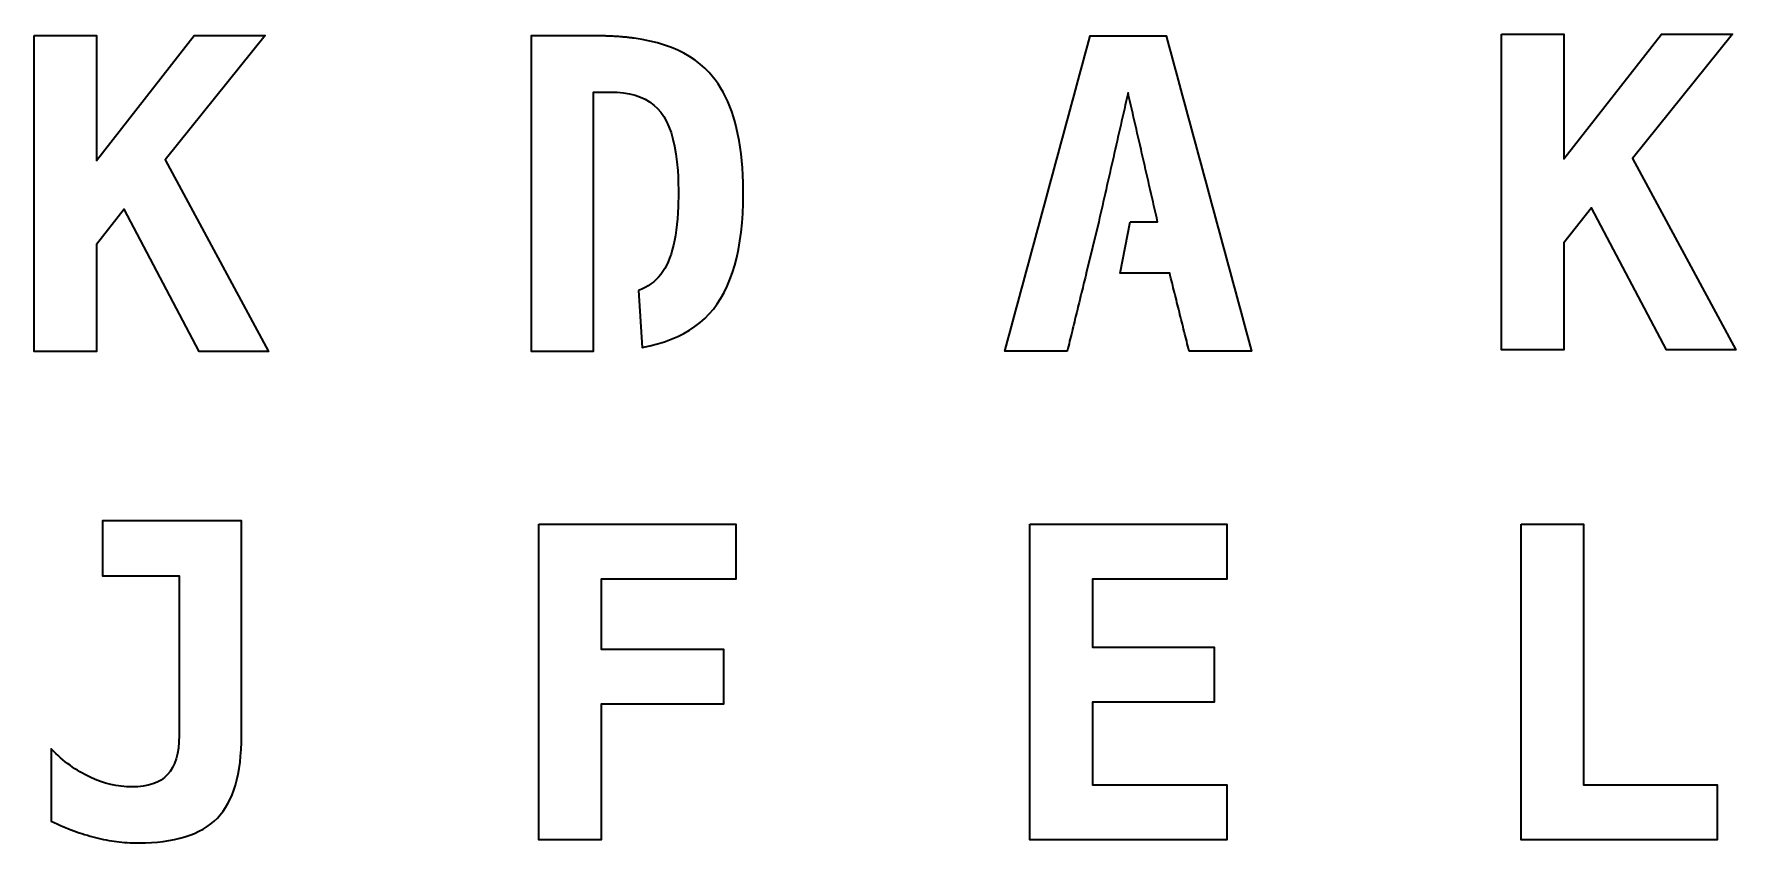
# Model space of a CAD drawing. Header units: inches. Extents: x 0 to 900, y -600 to 85.
# Drawn here: x 165.5 to 234.8, y -516.5 to -483.5 of the extents above; entities that cross this region are included whole.
import ezdxf

# ---------------------------------------------------------------- set-up
doc = ezdxf.new("R2010")
doc.units = ezdxf.units.IN
doc.header["$MEASUREMENT"] = 0
doc.layers.add('01_SNIJLIJNEN', color=7, linetype='Continuous')

msp = doc.modelspace()

# ---------------------------------------------------------------- linework, layer by layer
at = {"layer": '01_SNIJLIJNEN', "color": 5, "lineweight": 35, "true_color": 0x0000ff}
for points in [[(165.536, -483.598), (168.077, -483.598), (168.077, -488.679), (172.056, -483.598), (174.932, -483.598), (170.876, -488.662), (175.079, -496.457), (172.254, -496.457), (169.205, -490.669), (168.077, -492.099), (168.077, -496.457), (165.536, -496.457), (165.536, -483.598)], [(210.121, -491.183), (210.196, -491.183), (210.271, -491.183), (210.346, -491.183), (210.421, -491.183), (210.495, -491.183), (210.57, -491.183), (210.645, -491.183), (210.72, -491.183), (210.795, -491.183), (210.87, -491.183), (210.945, -491.183), (211.02, -491.183), (211.095, -491.183), (211.17, -491.183), (211.244, -491.183), (211.207, -491.019), (211.169, -490.855), (211.132, -490.691), (211.094, -490.527), (211.057, -490.363), (211.019, -490.199), (210.981, -490.035), (210.944, -489.871), (210.906, -489.706), (210.869, -489.542), (210.831, -489.378), (210.793, -489.214), (210.756, -489.05), (210.718, -488.886), (210.681, -488.722), (210.643, -488.558), (210.606, -488.394), (210.568, -488.23), (210.53, -488.066), (210.493, -487.902), (210.455, -487.738), (210.418, -487.574), (210.38, -487.41), (210.342, -487.246), (210.305, -487.082), (210.267, -486.918), (210.23, -486.754), (210.192, -486.59), (210.154, -486.426), (210.117, -486.262), (210.079, -486.098), (210.042, -485.934), (210.004, -486.098), (209.967, -486.262), (209.93, -486.426), (209.892, -486.59), (209.855, -486.754), (209.818, -486.918), (209.78, -487.082), (209.743, -487.246), (209.706, -487.41), (209.669, -487.574), (209.631, -487.738), (209.594, -487.902), (209.557, -488.066), (209.519, -488.23), (209.482, -488.394), (209.445, -488.558), (209.407, -488.722), (209.37, -488.886), (209.333, -489.05), (209.295, -489.214), (209.258, -489.378), (209.221, -489.542), (209.183, -489.706), (209.146, -489.871), (209.109, -490.035), (209.071, -490.199), (209.034, -490.363), (208.997, -490.527), (208.96, -490.691), (208.922, -490.855), (208.885, -491.019), (208.848, -491.183), (208.341, -493.27), (208.317, -493.37), (208.292, -493.469), (208.268, -493.568), (208.244, -493.667), (208.22, -493.766), (208.196, -493.865), (208.172, -493.964), (208.147, -494.063), (208.123, -494.162), (208.099, -494.261), (208.075, -494.36), (208.051, -494.459), (208.027, -494.558), (208.002, -494.657), (207.978, -494.756), (207.954, -494.856), (207.93, -494.955), (207.906, -495.054), (207.882, -495.153), (207.857, -495.252), (207.833, -495.351), (207.809, -495.45), (207.785, -495.549), (207.761, -495.648), (207.737, -495.747), (207.712, -495.846), (207.688, -495.945), (207.664, -496.044), (207.64, -496.143), (207.616, -496.242), (207.592, -496.342), (207.567, -496.441), (207.488, -496.441), (207.409, -496.441), (207.33, -496.441), (207.251, -496.441), (207.171, -496.441), (207.092, -496.441), (207.013, -496.441), (206.934, -496.441), (206.855, -496.441), (206.775, -496.441), (206.696, -496.441), (206.617, -496.441), (206.538, -496.441), (206.459, -496.441), (206.379, -496.441), (206.3, -496.441), (206.221, -496.441), (206.142, -496.441), (206.063, -496.441), (205.983, -496.441), (205.904, -496.441), (205.825, -496.441), (205.746, -496.441), (205.667, -496.441), (205.587, -496.441), (205.508, -496.441), (205.429, -496.441), (205.35, -496.441), (205.271, -496.441), (205.191, -496.441), (205.112, -496.441), (205.033, -496.441), (205.141, -496.04), (205.249, -495.639), (205.358, -495.238), (205.466, -494.837), (205.574, -494.436), (205.682, -494.036), (205.79, -493.635), (205.899, -493.234), (206.007, -492.833), (206.115, -492.432), (206.223, -492.031), (206.331, -491.631), (206.44, -491.23), (206.548, -490.829), (206.656, -490.428), (206.764, -490.027), (206.872, -489.626), (206.981, -489.226), (207.089, -488.825), (207.197, -488.424), (207.305, -488.023), (207.413, -487.622), (207.522, -487.221), (207.63, -486.821), (207.738, -486.42), (207.846, -486.019), (207.954, -485.618), (208.063, -485.217), (208.171, -484.816), (208.279, -484.416), (208.387, -484.015), (208.495, -483.614), (208.592, -483.614), (208.689, -483.614), (208.786, -483.614), (208.883, -483.614), (208.98, -483.614), (209.077, -483.614), (209.174, -483.614), (209.271, -483.614), (209.368, -483.614), (209.465, -483.614), (209.561, -483.614), (209.658, -483.614), (209.755, -483.614), (209.852, -483.614), (209.949, -483.614), (210.046, -483.614), (210.143, -483.614), (210.24, -483.614), (210.337, -483.614), (210.434, -483.614), (210.531, -483.614), (210.628, -483.614), (210.724, -483.614), (210.821, -483.614), (210.918, -483.614), (211.015, -483.614), (211.112, -483.614), (211.209, -483.614), (211.306, -483.614), (211.403, -483.614), (211.5, -483.614), (211.597, -483.614), (211.705, -484.015), (211.813, -484.416), (211.921, -484.816), (212.03, -485.217), (212.138, -485.618), (212.246, -486.019), (212.354, -486.42), (212.462, -486.821), (212.571, -487.221), (212.679, -487.622), (212.787, -488.023), (212.895, -488.424), (213.003, -488.825), (213.111, -489.226), (213.22, -489.626), (213.328, -490.027), (213.436, -490.428), (213.544, -490.829), (213.652, -491.23), (213.761, -491.631), (213.869, -492.031), (213.977, -492.432), (214.085, -492.833), (214.193, -493.234), (214.302, -493.635), (214.41, -494.036), (214.518, -494.436), (214.626, -494.837), (214.734, -495.238), (214.843, -495.639), (214.951, -496.04), (215.059, -496.441), (214.98, -496.441), (214.901, -496.441), (214.821, -496.441), (214.742, -496.441), (214.663, -496.441), (214.584, -496.441), (214.505, -496.441), (214.425, -496.441), (214.346, -496.441), (214.267, -496.441), (214.188, -496.441), (214.109, -496.441), (214.029, -496.441), (213.95, -496.441), (213.871, -496.441), (213.792, -496.441), (213.713, -496.441), (213.633, -496.441), (213.554, -496.441), (213.475, -496.441), (213.396, -496.441), (213.317, -496.441), (213.237, -496.441), (213.158, -496.441), (213.079, -496.441), (213, -496.441), (212.921, -496.441), (212.841, -496.441), (212.762, -496.441), (212.683, -496.441), (212.604, -496.441), (212.525, -496.441), (212.5, -496.342), (212.475, -496.242), (212.45, -496.143), (212.426, -496.044), (212.401, -495.945), (212.376, -495.846), (212.352, -495.747), (212.327, -495.648), (212.302, -495.549), (212.278, -495.45), (212.253, -495.351), (212.228, -495.252), (212.203, -495.153), (212.179, -495.054), (212.154, -494.955), (212.129, -494.856), (212.105, -494.756), (212.08, -494.657), (212.055, -494.558), (212.031, -494.459), (212.006, -494.36), (211.981, -494.261), (211.957, -494.162), (211.932, -494.063), (211.907, -493.964), (211.882, -493.865), (211.858, -493.766), (211.833, -493.667), (211.808, -493.568), (211.784, -493.469), (211.759, -493.37), (211.734, -493.27), (211.628, -493.27), (211.522, -493.27), (211.416, -493.27), (211.31, -493.27), (211.204, -493.27), (211.098, -493.27), (210.992, -493.27), (210.886, -493.27), (210.78, -493.27), (210.674, -493.27), (210.568, -493.27), (210.462, -493.27), (210.356, -493.27), (210.25, -493.27), (210.143, -493.27), (210.037, -493.27), (209.931, -493.27), (209.825, -493.27), (209.719, -493.27), (210.121, -491.183)], [(225.228, -483.535), (227.769, -483.535), (227.769, -488.617), (231.748, -483.535), (234.625, -483.535), (230.568, -488.6), (234.771, -496.394), (231.946, -496.394), (228.897, -490.606), (227.769, -492.036), (227.769, -496.394), (225.228, -496.394), (225.228, -483.535)], [(186.071, -503.482), (194.08, -503.482), (194.08, -505.722), (188.611, -505.722), (188.611, -508.581), (193.589, -508.581), (193.589, -510.82), (188.611, -510.82), (188.611, -516.341), (186.071, -516.341), (186.071, -503.482)], [(206.05, -503.482), (214.06, -503.482), (214.06, -505.722), (208.591, -505.722), (208.591, -508.495), (213.543, -508.495), (213.543, -510.734), (208.591, -510.734), (208.591, -514.102), (214.06, -514.102), (214.06, -516.341), (206.05, -516.341), (206.05, -503.482)], [(226.029, -503.482), (228.57, -503.482), (228.57, -514.102), (234.004, -514.102), (234.004, -516.341), (226.029, -516.341), (226.029, -503.482)]]:
    msp.add_lwpolyline(points, dxfattribs=at)
for points, knots in [([(190.128, -493.973), (190.128, -493.973), (190.264, -493.918), (190.264, -493.918), (190.264, -493.918), (190.394, -493.855), (190.394, -493.855), (190.394, -493.855), (190.517, -493.785), (190.517, -493.785), (190.517, -493.785), (190.634, -493.708), (190.634, -493.708), (190.634, -493.708), (190.743, -493.623), (190.743, -493.623), (190.743, -493.623), (190.846, -493.53), (190.846, -493.53), (190.846, -493.53), (190.943, -493.431), (190.943, -493.431), (190.943, -493.431), (191.032, -493.324), (191.032, -493.324), (191.032, -493.324), (191.115, -493.209), (191.115, -493.209), (191.115, -493.209), (191.192, -493.086), (191.192, -493.086), (191.192, -493.086), (191.264, -492.953), (191.264, -492.953), (191.264, -492.953), (191.331, -492.809), (191.331, -492.809), (191.331, -492.809), (191.393, -492.655), (191.393, -492.655), (191.393, -492.655), (191.45, -492.491), (191.45, -492.491), (191.45, -492.491), (191.502, -492.317), (191.502, -492.317), (191.502, -492.317), (191.55, -492.132), (191.55, -492.132), (191.55, -492.132), (191.592, -491.938), (191.592, -491.938), (191.592, -491.938), (191.629, -491.733), (191.629, -491.733), (191.629, -491.733), (191.661, -491.518), (191.661, -491.518), (191.661, -491.518), (191.689, -491.293), (191.689, -491.293), (191.689, -491.293), (191.711, -491.057), (191.711, -491.057), (191.711, -491.057), (191.728, -490.811), (191.728, -490.811), (191.728, -490.811), (191.741, -490.556), (191.741, -490.556), (191.743, -490.512), (191.744, -490.468), (191.745, -490.424), (191.745, -490.424), (191.75, -490.153), (191.75, -490.153), (191.75, -490.153), (191.75, -489.875), (191.75, -489.875), (191.75, -489.875), (191.745, -489.606), (191.745, -489.606), (191.745, -489.606), (191.735, -489.347), (191.735, -489.347), (191.735, -489.347), (191.72, -489.098), (191.72, -489.098), (191.72, -489.098), (191.689, -488.743), (191.689, -488.743), (191.689, -488.743), (191.646, -488.411), (191.646, -488.411), (191.646, -488.411), (191.592, -488.102), (191.592, -488.102), (191.592, -488.102), (191.527, -487.815), (191.527, -487.815), (191.527, -487.815), (191.45, -487.551), (191.45, -487.551), (191.45, -487.551), (191.363, -487.31), (191.363, -487.31), (191.363, -487.31), (191.264, -487.091), (191.264, -487.091), (191.264, -487.091), (191.154, -486.895), (191.154, -486.895), (191.154, -486.895), (191.033, -486.721), (191.033, -486.721), (191.033, -486.721), (190.898, -486.565), (190.898, -486.565), (190.898, -486.565), (190.747, -486.425), (190.747, -486.425), (190.747, -486.425), (190.58, -486.301), (190.58, -486.301), (190.58, -486.301), (190.399, -486.194), (190.399, -486.194), (190.399, -486.194), (190.201, -486.104), (190.201, -486.104), (190.201, -486.104), (189.989, -486.03), (189.989, -486.03), (189.989, -486.03), (189.761, -485.972), (189.761, -485.972), (189.761, -485.972), (189.517, -485.931), (189.517, -485.931), (189.517, -485.931), (189.259, -485.906), (189.259, -485.906), (189.259, -485.906), (188.984, -485.898), (188.984, -485.898), (188.984, -485.898), (188.297, -485.898), (188.297, -485.898), (188.297, -485.898), (188.297, -486.156), (188.297, -486.156), (188.297, -486.156), (188.297, -486.414), (188.297, -486.414), (188.297, -486.414), (188.297, -486.672), (188.297, -486.672), (188.297, -486.672), (188.297, -486.93), (188.297, -486.93), (188.297, -486.93), (188.297, -487.188), (188.297, -487.188), (188.297, -487.188), (188.297, -487.446), (188.297, -487.446), (188.297, -487.446), (188.297, -487.704), (188.297, -487.704), (188.297, -487.704), (188.297, -487.962), (188.297, -487.962), (188.297, -487.962), (188.297, -488.22), (188.297, -488.22), (188.297, -488.22), (188.297, -488.478), (188.297, -488.478), (188.297, -488.478), (188.297, -488.736), (188.297, -488.736), (188.297, -488.736), (188.297, -488.994), (188.297, -488.994), (188.297, -488.994), (188.297, -489.252), (188.297, -489.252), (188.297, -489.252), (188.297, -489.51), (188.297, -489.51), (188.297, -489.51), (188.297, -489.768), (188.297, -489.768), (188.297, -489.768), (188.297, -490.026), (188.297, -490.026), (188.297, -490.026), (188.297, -490.284), (188.297, -490.284), (188.297, -490.284), (188.297, -490.542), (188.297, -490.542), (188.297, -490.542), (188.297, -490.8), (188.297, -490.8), (188.297, -490.8), (188.297, -491.058), (188.297, -491.058), (188.297, -491.058), (188.297, -491.316), (188.297, -491.316), (188.297, -491.316), (188.297, -491.574), (188.297, -491.574), (188.297, -491.574), (188.297, -491.832), (188.297, -491.832), (188.297, -491.832), (188.297, -492.09), (188.297, -492.09), (188.297, -492.09), (188.297, -492.348), (188.297, -492.348), (188.297, -492.348), (188.297, -492.606), (188.297, -492.606), (188.297, -492.606), (188.297, -492.864), (188.297, -492.864), (188.297, -492.864), (188.297, -493.122), (188.297, -493.122), (188.297, -493.122), (188.297, -493.38), (188.297, -493.38), (188.297, -493.38), (188.297, -493.638), (188.297, -493.638), (188.297, -493.638), (188.297, -493.896), (188.297, -493.896), (188.297, -493.896), (188.297, -494.154), (188.297, -494.154), (188.297, -494.154), (188.294, -496.442), (188.294, -496.442), (188.294, -496.442), (185.763, -496.439), (185.763, -496.439), (185.763, -496.439), (185.763, -483.613), (185.763, -483.613), (185.763, -483.613), (188.478, -483.613), (188.478, -483.613), (188.543, -483.613), (188.608, -483.613), (188.673, -483.614), (188.737, -483.615), (188.801, -483.617), (188.865, -483.619), (188.928, -483.621), (188.991, -483.623), (189.053, -483.626), (189.115, -483.629), (189.177, -483.632), (189.238, -483.636), (189.299, -483.64), (189.359, -483.644), (189.419, -483.649), (189.479, -483.654), (189.539, -483.66), (189.597, -483.665), (189.656, -483.671), (189.714, -483.678), (189.772, -483.684), (189.829, -483.691), (189.886, -483.698), (189.943, -483.706), (189.943, -483.706), (190.274, -483.759), (190.274, -483.759), (190.274, -483.759), (190.592, -483.823), (190.592, -483.823), (190.592, -483.823), (190.896, -483.899), (190.896, -483.899), (190.896, -483.899), (191.186, -483.987), (191.186, -483.987), (191.186, -483.987), (191.462, -484.086), (191.462, -484.086), (191.462, -484.086), (191.724, -484.197), (191.724, -484.197), (191.724, -484.197), (191.972, -484.319), (191.972, -484.319), (191.972, -484.319), (192.207, -484.454), (192.207, -484.454), (192.207, -484.454), (192.427, -484.6), (192.427, -484.6), (192.427, -484.6), (192.634, -484.757), (192.634, -484.757), (192.634, -484.757), (192.826, -484.927), (192.826, -484.927), (192.826, -484.927), (193.005, -485.108), (193.005, -485.108), (193.005, -485.108), (193.129, -485.25), (193.129, -485.25), (193.129, -485.25), (193.248, -485.402), (193.248, -485.402), (193.248, -485.402), (193.361, -485.561), (193.361, -485.561), (193.361, -485.561), (193.468, -485.729), (193.468, -485.729), (193.468, -485.729), (193.57, -485.905), (193.57, -485.905), (193.57, -485.905), (193.665, -486.09), (193.665, -486.09), (193.665, -486.09), (193.755, -486.283), (193.755, -486.283), (193.755, -486.283), (193.839, -486.484), (193.839, -486.484), (193.839, -486.484), (193.918, -486.694), (193.918, -486.694), (193.918, -486.694), (193.991, -486.912), (193.991, -486.912), (193.991, -486.912), (194.058, -487.139), (194.058, -487.139), (194.058, -487.139), (194.119, -487.374), (194.119, -487.374), (194.119, -487.374), (194.173, -487.619), (194.173, -487.619), (194.173, -487.619), (194.222, -487.874), (194.222, -487.874), (194.222, -487.874), (194.264, -488.137), (194.264, -488.137), (194.264, -488.137), (194.3, -488.41), (194.3, -488.41), (194.3, -488.41), (194.33, -488.692), (194.33, -488.692), (194.33, -488.692), (194.354, -488.983), (194.354, -488.983), (194.354, -488.983), (194.371, -489.284), (194.371, -489.284), (194.371, -489.284), (194.383, -489.594), (194.383, -489.594), (194.383, -489.594), (194.387, -489.806), (194.387, -489.806), (194.387, -489.806), (194.388, -490.022), (194.388, -490.022), (194.388, -490.022), (194.383, -490.439), (194.383, -490.439), (194.383, -490.439), (194.367, -490.841), (194.367, -490.841), (194.367, -490.841), (194.34, -491.228), (194.34, -491.228), (194.34, -491.228), (194.302, -491.601), (194.302, -491.601), (194.302, -491.601), (194.253, -491.959), (194.253, -491.959), (194.253, -491.959), (194.194, -492.302), (194.194, -492.302), (194.194, -492.302), (194.124, -492.631), (194.124, -492.631), (194.124, -492.631), (194.042, -492.945), (194.042, -492.945), (194.042, -492.945), (193.951, -493.244), (193.951, -493.244), (193.951, -493.244), (193.848, -493.529), (193.848, -493.529), (193.848, -493.529), (193.735, -493.799), (193.735, -493.799), (193.735, -493.799), (193.61, -494.054), (193.61, -494.054), (193.61, -494.054), (193.475, -494.294), (193.475, -494.294), (193.475, -494.294), (193.329, -494.52), (193.329, -494.52), (193.329, -494.52), (193.173, -494.731), (193.173, -494.731), (193.173, -494.731), (193.005, -494.927), (193.005, -494.927), (193.005, -494.927), (192.825, -495.111), (192.825, -495.111), (192.825, -495.111), (192.632, -495.282), (192.632, -495.282), (192.632, -495.282), (192.424, -495.441), (192.424, -495.441), (192.424, -495.441), (192.203, -495.589), (192.203, -495.589), (192.203, -495.589), (191.969, -495.725), (191.969, -495.725), (191.969, -495.725), (191.72, -495.849), (191.72, -495.849), (191.72, -495.849), (191.458, -495.961), (191.458, -495.961), (191.458, -495.961), (191.182, -496.061), (191.182, -496.061), (191.182, -496.061), (190.892, -496.15), (190.892, -496.15), (190.892, -496.15), (190.588, -496.227), (190.588, -496.227), (190.588, -496.227), (190.271, -496.292), (190.271, -496.292), (190.271, -496.292), (190.128, -493.973), (190.128, -493.973)], [0, 0, 0, 0, 1, 1, 1, 2, 2, 2, 3, 3, 3, 4, 4, 4, 5, 5, 5, 6, 6, 6, 7, 7, 7, 8, 8, 8, 9, 9, 9, 10, 10, 10, 11, 11, 11, 12, 12, 12, 13, 13, 13, 14, 14, 14, 15, 15, 15, 16, 16, 16, 17, 17, 17, 18, 18, 18, 19, 19, 19, 20, 20, 20, 21, 21, 21, 22, 22, 22, 23, 23, 23, 24, 24, 24, 25, 25, 25, 26, 26, 26, 27, 27, 27, 28, 28, 28, 29, 29, 29, 30, 30, 30, 31, 31, 31, 32, 32, 32, 33, 33, 33, 34, 34, 34, 35, 35, 35, 36, 36, 36, 37, 37, 37, 38, 38, 38, 39, 39, 39, 40, 40, 40, 41, 41, 41, 42, 42, 42, 43, 43, 43, 44, 44, 44, 45, 45, 45, 46, 46, 46, 47, 47, 47, 48, 48, 48, 49, 49, 49, 50, 50, 50, 51, 51, 51, 52, 52, 52, 53, 53, 53, 54, 54, 54, 55, 55, 55, 56, 56, 56, 57, 57, 57, 58, 58, 58, 59, 59, 59, 60, 60, 60, 61, 61, 61, 62, 62, 62, 63, 63, 63, 64, 64, 64, 65, 65, 65, 66, 66, 66, 67, 67, 67, 68, 68, 68, 69, 69, 69, 70, 70, 70, 71, 71, 71, 72, 72, 72, 73, 73, 73, 74, 74, 74, 75, 75, 75, 76, 76, 76, 77, 77, 77, 78, 78, 78, 79, 79, 79, 80, 80, 80, 81, 81, 81, 82, 82, 82, 83, 83, 83, 84, 84, 84, 85, 85, 85, 86, 86, 86, 87, 87, 87, 88, 88, 88, 89, 89, 89, 90, 90, 90, 91, 91, 91, 92, 92, 92, 93, 93, 93, 94, 94, 94, 95, 95, 95, 96, 96, 96, 97, 97, 97, 98, 98, 98, 99, 99, 99, 100, 100, 100, 101, 101, 101, 102, 102, 102, 103, 103, 103, 104, 104, 104, 105, 105, 105, 106, 106, 106, 107, 107, 107, 108, 108, 108, 109, 109, 109, 110, 110, 110, 111, 111, 111, 112, 112, 112, 113, 113, 113, 114, 114, 114, 115, 115, 115, 116, 116, 116, 117, 117, 117, 118, 118, 118, 119, 119, 119, 120, 120, 120, 121, 121, 121, 122, 122, 122, 123, 123, 123, 124, 124, 124, 125, 125, 125, 126, 126, 126, 127, 127, 127, 128, 128, 128, 129, 129, 129, 130, 130, 130, 131, 131, 131, 132, 132, 132, 133, 133, 133, 134, 134, 134, 135, 135, 135, 136, 136, 136, 137, 137, 137, 138, 138, 138, 139, 139, 139, 140, 140, 140, 141, 141, 141, 142, 142, 142, 143, 143, 143, 144, 144, 144, 145, 145, 145, 146, 146, 146, 147, 147, 147, 148, 148, 148, 149, 149, 149, 150, 150, 150, 151, 151, 151, 152, 152, 152, 153, 153, 153, 154, 154, 154, 155, 155, 155, 155]), ([(169.808, -516.466), (169.475, -516.466), (169.17, -516.447), (168.895, -516.41), (168.619, -516.373), (168.332, -516.316), (168.034, -516.242), (167.741, -516.168), (167.448, -516.077), (167.155, -515.971), (166.862, -515.865), (166.555, -515.734), (166.234, -515.579), (166.234, -515.579), (166.234, -512.633), (166.234, -512.633), (166.48, -512.892), (166.736, -513.116), (167, -513.305), (167.264, -513.495), (167.537, -513.656), (167.818, -513.787), (168.37, -514.052), (168.935, -514.184), (169.515, -514.184), (170.175, -514.184), (170.66, -514.017), (170.971, -513.684), (171.281, -513.351), (171.436, -512.82), (171.436, -512.091), (171.436, -512.091), (171.436, -505.597), (171.436, -505.597), (171.436, -505.597), (168.326, -505.597), (168.326, -505.597), (168.326, -505.597), (168.326, -503.357), (168.326, -503.357), (168.326, -503.357), (173.976, -503.357), (173.976, -503.357), (173.976, -503.357), (173.976, -512.091), (173.976, -512.091), (173.976, -513.658), (173.649, -514.778), (172.995, -515.45), (172.661, -515.794), (172.221, -516.05), (171.672, -516.216), (171.124, -516.383), (170.502, -516.466), (169.808, -516.466)], [0, 0, 0, 0, 1, 1, 1, 2, 2, 2, 3, 3, 3, 4, 4, 4, 5, 5, 5, 6, 6, 6, 7, 7, 7, 8, 8, 8, 9, 9, 9, 10, 10, 10, 11, 11, 11, 12, 12, 12, 13, 13, 13, 14, 14, 14, 15, 15, 15, 16, 16, 16, 17, 17, 17, 18, 18, 18, 18])]:
    msp.add_open_spline(points, degree=3, knots=knots, dxfattribs=at)

doc.saveas('drawing.dxf')
